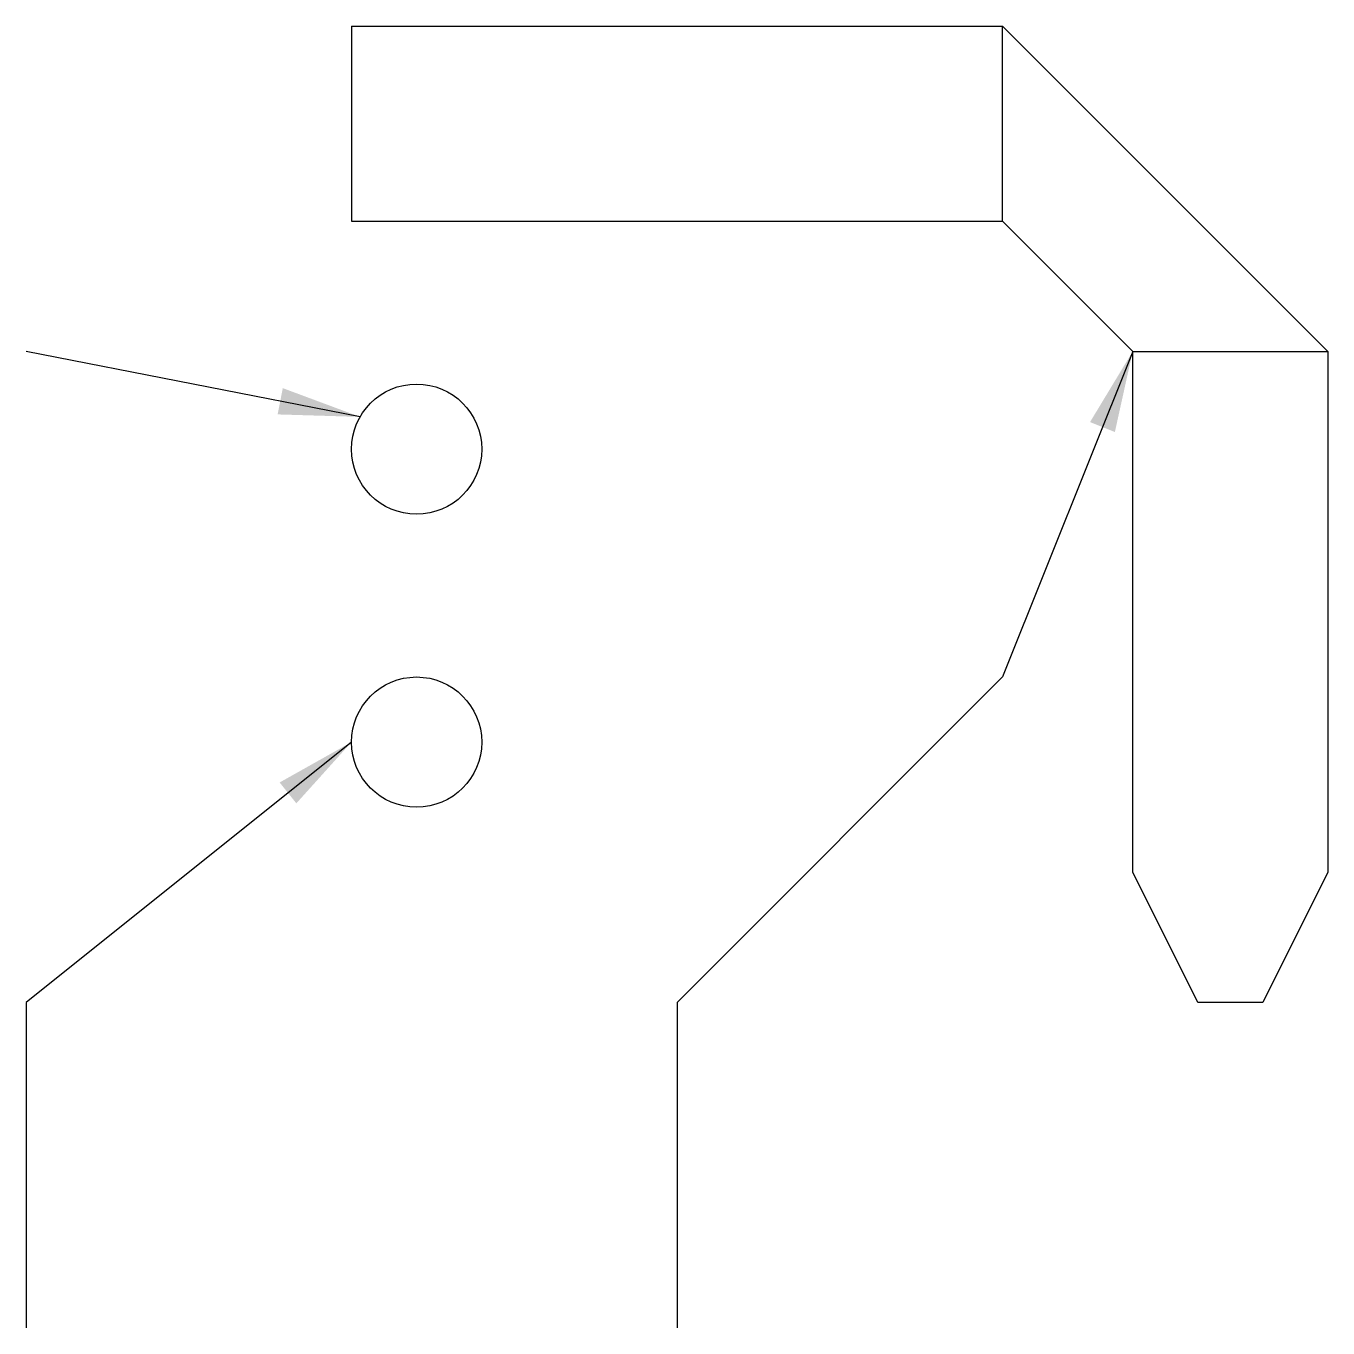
# Model space of a CAD drawing. Header units: millimetres. Extents: x 0 to 40, y -10 to 30.
import ezdxf

# ---------------------------------------------------------------- set-up
doc = ezdxf.new("R2010")
doc.units = ezdxf.units.MM
doc.header["$MEASUREMENT"] = 0
doc.layers.get('0').update_dxf_attribs({"lineweight": 25, "true_color": 0xffffff})
doc.styles.add('QCADDimTextStyle', font='txt')
doc.dimstyles.new('QCADDimStyle', dxfattribs={"dimtxt": 2.5, "dimasz": 2.5, "dimexe": 1.25, "dimexo": 0.625, "dimtad": 1, "dimtoh": 1, "dimdec": 4, "dimzin": 0, "dimdsep": 46, "dimtxsty": 'QCADDimTextStyle', "dimcen": 0.09, "dimadec": 0, "dimazin": 0, "dimtfac": 1, "dimtdec": 4, "dimtofl": 0, "dimtmove": 0, "dimatfit": 3, "dimfxl": 1, "dimtolj": 1, "dimtzin": 0, "dimarcsym": 0})

msp = doc.modelspace()

# ---------------------------------------------------------------- linework, layer by layer
for p, q in [((10, 30), (30, 30)), ((10, 30), (10, 24)), ((30, 30), (40, 20)), ((30, 24), (30, 30)), ((10, 24), (30, 24)), ((30, 24), (34, 20)), ((34, 4), (34, 20)), ((34, 20), (40, 20)), ((40, 20), (40, 4)), ((36, 0), (34, 4)), ((40, 4), (38, 0)), ((38, 0), (36, 0))]:
    msp.add_line(p, q)
for centre in [(12, 17), (12, 8)]:
    msp.add_circle(centre, 2)

# ---------------------------------------------------------------- leaders
for points in [[(10.263, 17.991), (0, 20)], [(34, 20), (30, 10), (20, 0), (20, -10)], [(10, 8), (0, 0), (0, -10)]]:
    msp.add_leader(points, dimstyle='QCADDimStyle')

doc.saveas('drawing.dxf')
